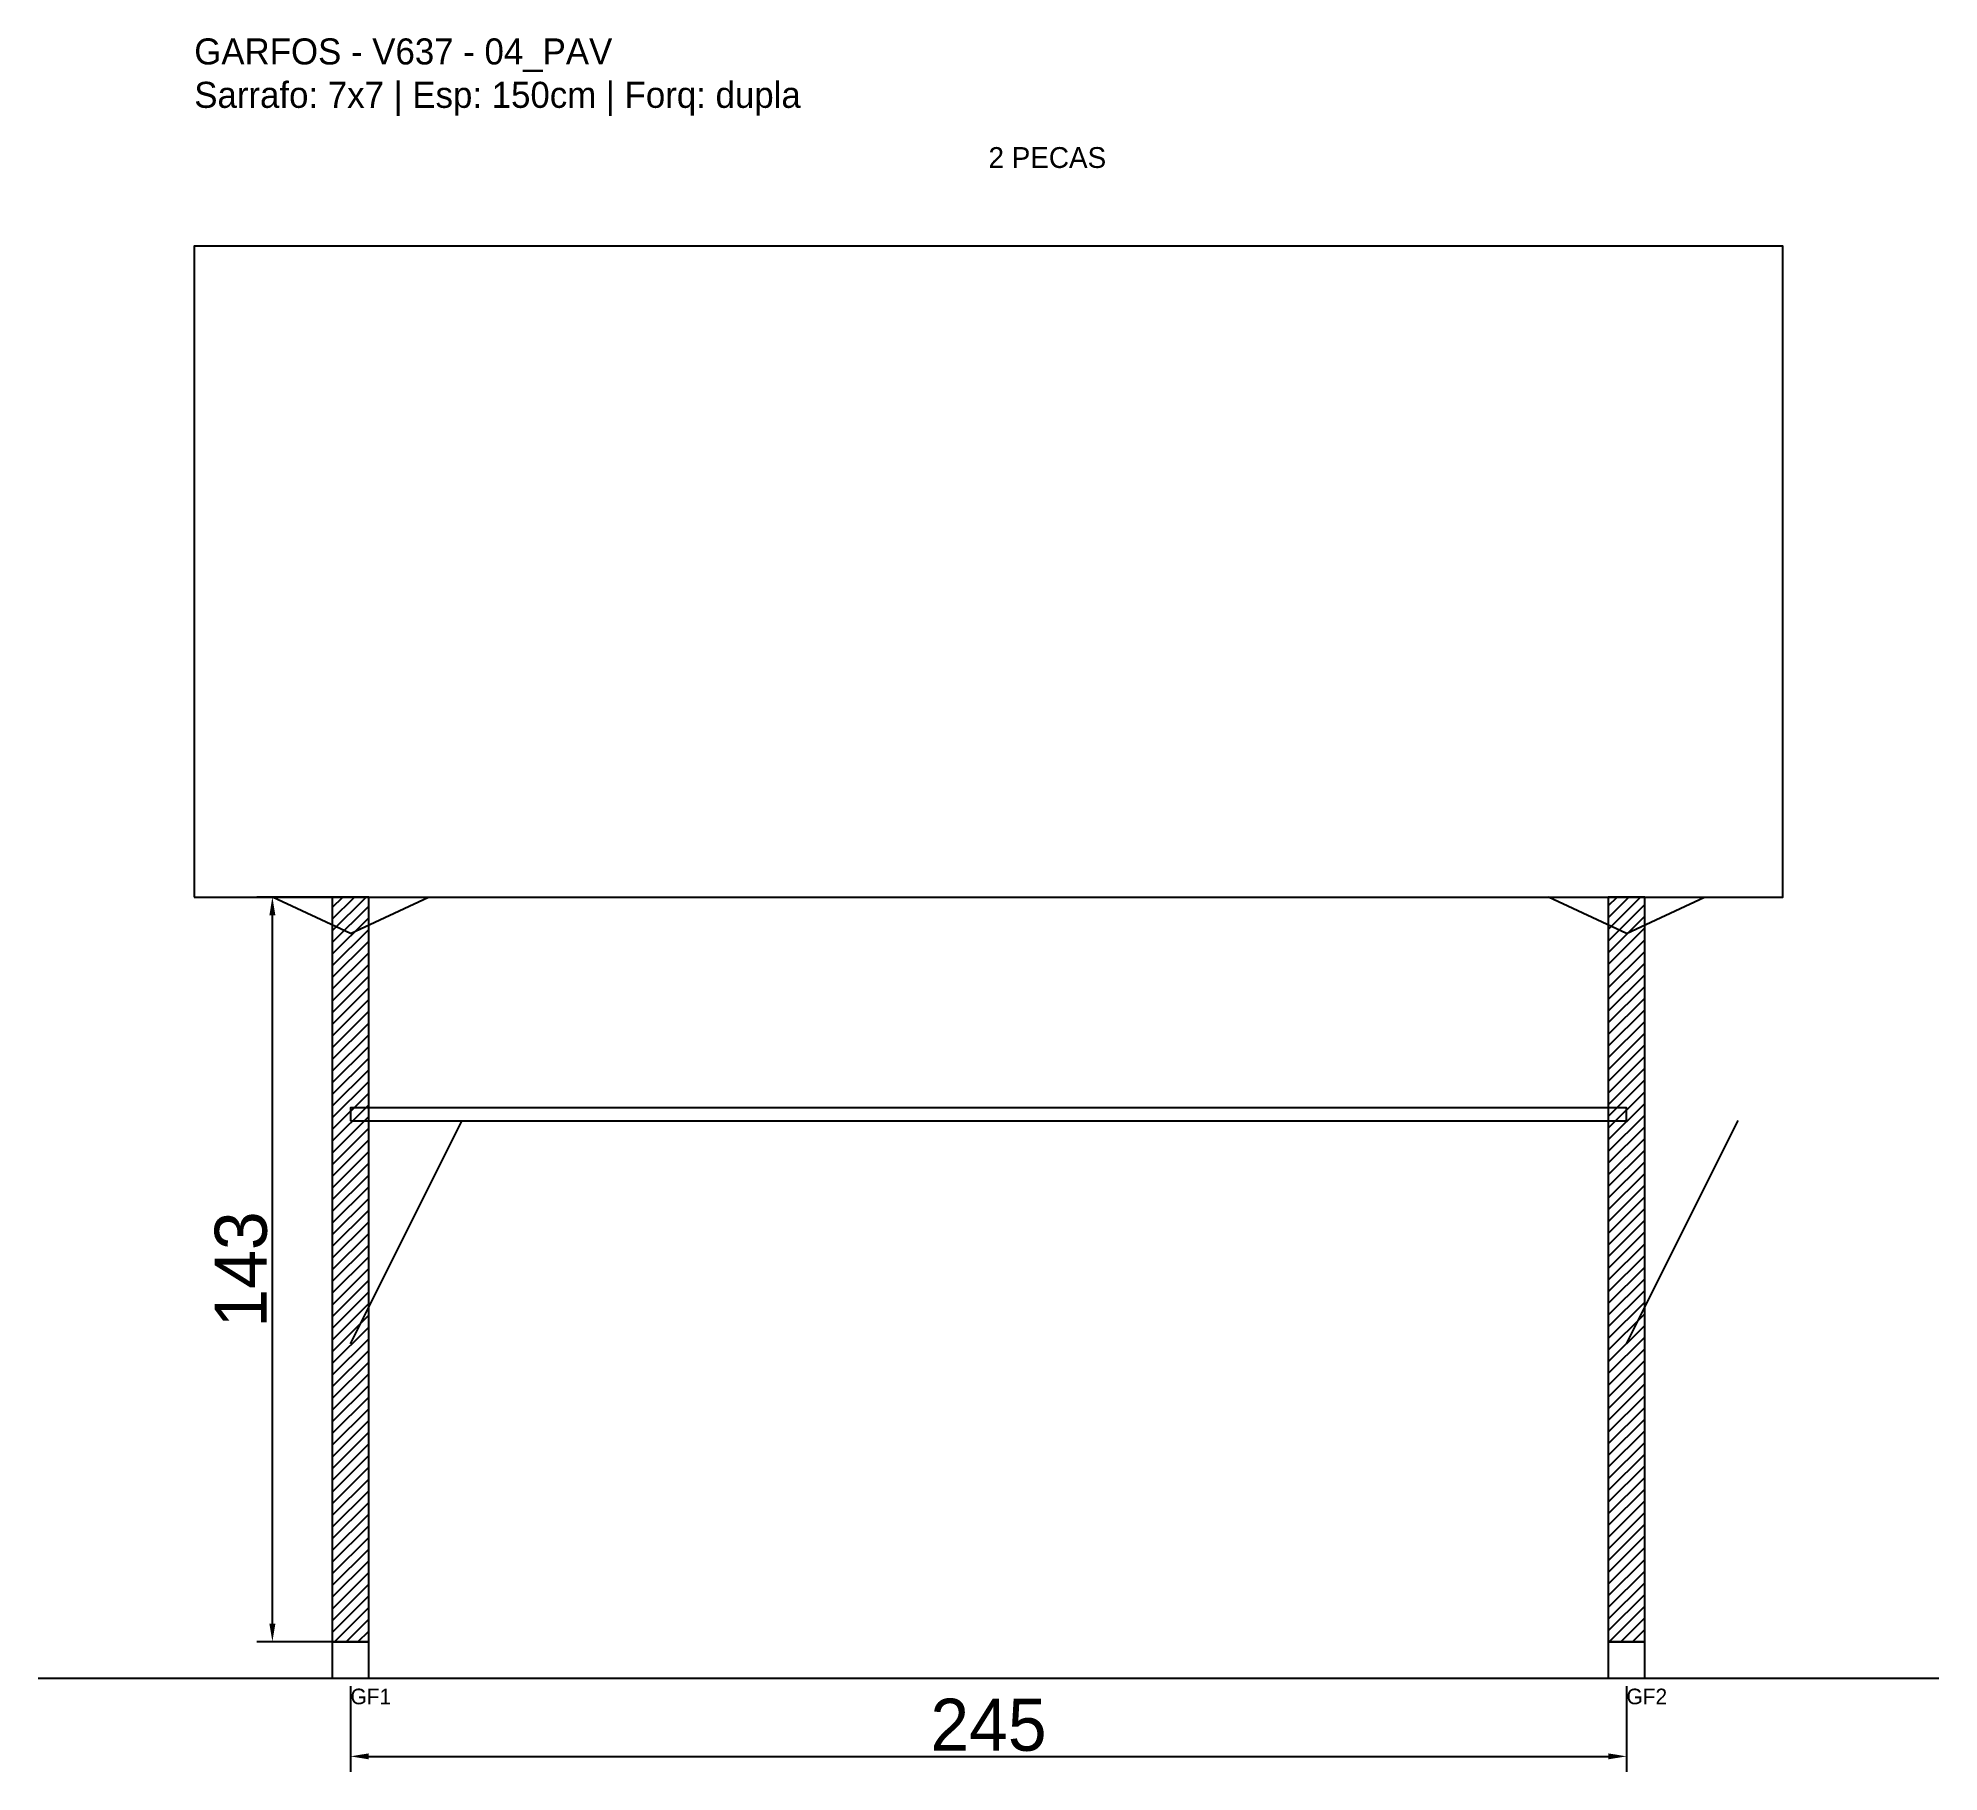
# Model space of a CAD drawing. Header units: metres. Extents: x -30 to 335, y -25 to 308.
import ezdxf

# ---------------------------------------------------------------- set-up
doc = ezdxf.new("R2010")
doc.units = ezdxf.units.M
for name, color, linetype in [('BARRA_ANCORAGEM', 1, 'Continuous'), ('COTA', 241, 'Continuous'), ('GARFOS OK', 3, 'Continuous'), ('NOME DA VIGA', 6, 'Continuous'), ('SARR_7x7', 40, 'Continuous'), ('TIRAS REESCORAMENTO', 252, 'Continuous'), ('VIGAS', 3, 'Continuous')]:
    doc.layers.add(name, color=color, linetype=linetype)
doc.dimstyles.new('EZ DXF', dxfattribs={"dimtxt": 10, "dimasz": 3.5, "dimexe": 3, "dimexo": 1.5, "dimgap": 1, "dimtad": 1, "dimdec": 1, "dimdsep": 46, "dimcen": 2.5, "dimazin": 3, "dimtfac": 1, "dimtmove": 0, "dimatfit": 3})

msp = doc.modelspace()

# ---------------------------------------------------------------- hatches: boundary and pattern name
at = {"layer": 'COTA'}
h = msp.add_hatch(dxfattribs=at)
h.set_pattern_fill('ANSI31', scale=0.5)
h.paths.add_polyline_path([(26.5, 0), (33.5, 0), (33.5, 143), (26.5, 143)])
h = msp.add_hatch(dxfattribs=at)
h.set_pattern_fill('ANSI31', scale=0.5)
h.paths.add_polyline_path([(271.5, 0), (278.5, 0), (278.5, 143), (271.5, 143)])

# ---------------------------------------------------------------- linework, layer by layer
at = {"layer": 'BARRA_ANCORAGEM'}
for p, q in [((30, 57.2), (51.45, 100.1)), ((275, 57.2), (296.45, 100.1))]:
    msp.add_line(p, q, dxfattribs=at)
at = {"layer": 'GARFOS OK'}
for p, q in [((30, 136), (15, 143)), ((15, 143), (45, 143)), ((30, 136), (45, 143)), ((275, 136), (260, 143)), ((260, 143), (290, 143)), ((275, 136), (290, 143))]:
    msp.add_line(p, q, dxfattribs=at)
at = {"layer": 'GARFOS OK', "linetype": 'CONTINUOUS'}
msp.add_line((-30, -7), (335, -7), dxfattribs=at)
at = {"layer": 'GARFOS OK'}
for points in [[(26.5, 0), (33.5, 0), (33.5, 143), (26.5, 143), (26.5, 0)], [(271.5, 0), (278.5, 0), (278.5, 143), (271.5, 143), (271.5, 0)]]:
    msp.add_lwpolyline(points, dxfattribs=at)
at = {"layer": 'SARR_7x7'}
for points in [[(26.5, -7), (33.5, -7), (33.5, 0), (26.5, 0), (26.5, -7)], [(271.5, -7), (278.5, -7), (278.5, 0), (271.5, 0), (271.5, -7)]]:
    msp.add_lwpolyline(points, dxfattribs=at)
at = {"layer": 'TIRAS REESCORAMENTO'}
msp.add_lwpolyline([(30, 100), (275, 100), (275, 102.5), (30, 102.5), (30, 100)], dxfattribs=at)
at = {"layer": 'VIGAS'}
msp.add_lwpolyline([(0, 143), (305, 143), (305, 268), (0, 268), (0, 143)], dxfattribs=at)

# ---------------------------------------------------------------- texts
at = {"layer": 'NOME DA VIGA'}
for s, height, p in [('2 PECAS', 4, (152.5, 283)), ('GF1', 3, (30, -12)), ('GF2', 3, (275, -12))]:
    msp.add_text(s, height=height, dxfattribs=at).set_placement(p)
at = {"layer": 'NOME DA VIGA', "insert": (0, 293), "char_height": 5, "attachment_point": 7}
msp.add_mtext('GARFOS - V637 - 04_PAV\\PSarrafo: 7x7 | Esp: 150cm | Forq: dupla', dxfattribs=at)

# ---------------------------------------------------------------- dimensions: what is measured, and where the dimension line sits
at = {"layer": 'COTA'}
msp.add_linear_dim(base=(15, 0), p1=(30, 0), p2=(30, 143), angle=90, dimstyle='EZ DXF', dxfattribs=at).render()
msp.add_linear_dim(base=(30, -22), p1=(30, -7), p2=(275, -7), dimstyle='EZ DXF', dxfattribs=at).render()

doc.saveas('drawing.dxf')
